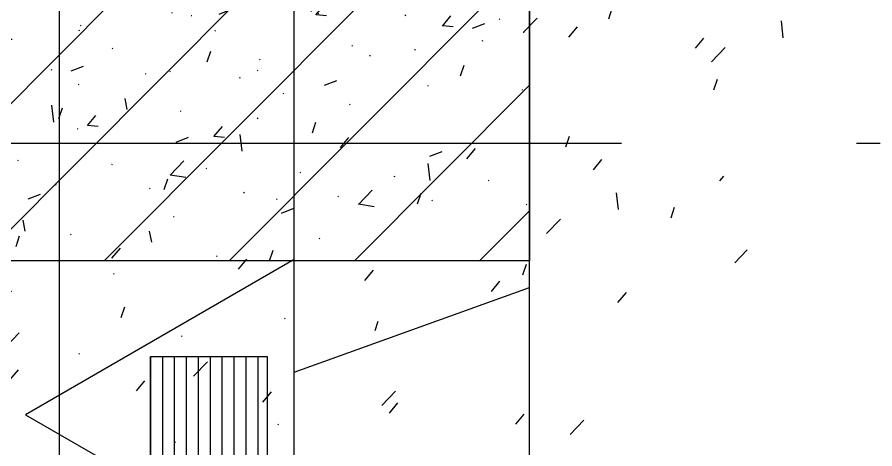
# Model space of a CAD drawing. Header units: inches. Extents: x 0 to 1813292486, y 0 to 3473589894.
# Drawn here: x 600439450 to 600440180, y 3473227158 to 3473227525 of the extents above; entities that cross this region are included whole.
import ezdxf
from ezdxf.xclip import XClip

# ---------------------------------------------------------------- set-up
doc = ezdxf.new("R2010")
doc.units = ezdxf.units.IN
doc.header["$LTSCALE"] = 1000
doc.header["$MEASUREMENT"] = 0
doc.header["$XCLIPFRAME"] = 2
doc.linetypes.add('AX-MALL-GIRD-200$0$DOTE', pattern=[2.4200000000000004, 2, -0.2, 0.02, -0.2])
for name, color, linetype in [('A-Anno-Note', 241, 'Continuous'), ('AX-MALL-DIM-P02$0$A-Detl-Thin', 131, 'Continuous'), ('AX-MALL-GIRD-200$0$A-Grid', 222, 'AX-MALL-GIRD-200$0$DOTE'), ('AX-MALL-P02-200$0$A-Anno-Note', 241, 'Continuous'), ('AX-MALL-WALL-P02$0$A-Anno-Note', 241, 'Continuous'), ('AX-MALL-WALL-P02-QT$0$A-Detl-Patt', 8, 'Continuous'), ('AX-MALL-WALL-P02-QT$0$A-Detl-Thin', 131, 'Continuous'), ('AX-MALL-WALL-P02-QT$0$A-Wall', 2, 'Continuous'), ('AX-MALL-WALL-P02-QT$0$A-Wall-Patt', 13, 'Continuous'), ('AX-MALL-WALL-P02-QT$0$A-Wind', 4, 'Continuous'), ('AX-MALL-ZTKD-P02$0$A-Anno-Note', 241, 'Continuous'), ('PX-MALL-P02-LG$0$P-Exsh', 31, 'Continuous'), ('SX-MALL-WALL-L-1F~2F$0$S-COLU', 30, 'Continuous'), ('SX-MALL-WALL-L-1F~2F$0$S-PATT-WALL', 83, 'Continuous')]:
    doc.layers.add(name, color=color, linetype=linetype)

# ---------------------------------------------------------------- blocks, each defined once
blk = doc.blocks.new('AX-MALL-GIRD-200')
at = {"layer": 'AX-MALL-GIRD-200$0$A-Grid'}
for p, q in [((600283558.4606664, 3473206751.616964), (600244828.9217169, 3473102787.889884)), ((600223757.4145118, 3473147635.412487), (600581653.41861, 3473014308.649205))]:
    blk.add_line(p, q, dxfattribs=at)
blk = doc.blocks.new('AX-MALL-WALL-P02-QT$0$tj')
at = {"layer": 'AX-MALL-WALL-P02-QT$0$A-Detl-Patt'}
h = blk.add_hatch(dxfattribs=at)
h.set_pattern_fill('STEEL', color=256, scale=100.0000000000001, angle=50.43183869082386)
h.set_pattern_definition([(75.00000000004839, (-14278.19445574284, 156289.8254051208), (-153.3407249234246, 41.08752340989569), []), (75.00000000004839, (-14317.88195610046, 156358.5661673546), (-153.3407249234246, 41.08752340989569), [])])
edge = h.paths.add_edge_path()
edge.add_line((88101.273016572, 47666.64152574539), (87883.93542659283, 47459.84604215622))
edge.add_line((87883.93542659283, 47459.84604215622), (91571.54751467705, 43584.64122533798))
edge.add_arc((262949.389629302, 558937.705083496), 543101.4133620498, 251.6057364187558, 260.0288666978238)
edge.add_arc((172180.8466627672, -2862.146247219684), 27099.9982179492, 64.7128659603706, 96.9316049602786, ccw=False)
edge.add_arc((262948.9730309481, 558936.3205539446), 543099.9677998082, 261.6155114784545, 271.7251478115656)
edge.add_line((279298.9759148359, 16082.51663446426), (279298.9759315252, 16382.65274763107))
edge.add_arc((262948.9742454757, 558936.3204835369), 542799.9676941936, 261.62020364125146, 271.7261014454634, ccw=False)
edge.add_arc((172180.8456921196, -2862.14609140989), 27400.00151046549, 64.80631838577902, 96.83815911678944)
edge.add_arc((262949.394896181, 558937.7037490648), 542801.4137571028, 251.6136389015772, 260.02417327084333, ccw=False)
edge.add_line((91737.26096642017, 43845.69257831573), (88101.273016572, 47666.64152574539))
blk = doc.blocks.new('SX-MALL-WALL-L-1F~2F')
at = {"layer": 'SX-MALL-WALL-L-1F~2F$0$S-PATT-WALL'}
h = blk.add_hatch(dxfattribs=at)
h.set_pattern_fill('钢筋混凝土', color=256, scale=15, pattern_type=2)
h.set_pattern_definition([(24.56816131876918, (600332848.5159376, 3473133887.589986), (-31.18316060756021, 68.21004687377882), []), (29.56816131876925, (600332848.5159376, 3473133887.589986), (97.53445422577846, -46.37920049590846), [11.24999999999976, -123.7499999999981]), (334.5681613187692, (600332848.5159376, 3473133887.589986), (19.8843977583576, 112.9961142864107), [8.999999999999757, -98.99999999999805]), (80.01956131876923, (600332856.6438087, 3473133883.725054), (117.4189029535321, 66.61682170576017), [9.5610285, -105.1713168]), (25.75236131876918, (600332858.9887226, 3473133915.702631), (141.3476152674957, -79.15081590010527), [16.87499999999999, -185.6249999999999]), (76.20376131876925, (600332870.7676862, 3473133909.106722), (182.3878362713222, 87.98253900728308), [14.3415432, -157.75695]), (330.7523613187692, (600332858.9887226, 3473133915.702631), (182.3877676118969, 87.98268144025063), [13.5, -148.4999999999999]), (0.5681613187692685, (600332870.4268485, 3473133903.438077), (62.82047321120105, -87.84980446922418), [11.25, -123.75]), (305.5681613187692, (600332870.4268485, 3473133903.438077), (72.17288940056437, 89.18848105901375), [8.999999999999998, -98.99999999999999]), (51.01956131876926, (600332875.6618834, 3473133896.117257), (134.9933625470349, 1.33857134020591), [9.5610285, -105.1713168]), (17.06816131876921, (600332848.5159376, 3473133887.589986), (19.14085714793764, 46.1558949392409), [0.7499999999999999, -97.79999999999998, 0.7499999999999999, -100.5, 0.7499999999999999, -99.37499999999999]), (347.0681613187692, (600332848.5159376, 3473133887.589986), (57.63084699394109, 41.66442757030211), [0.7499999999999999, -57.29999999999999, 0.7499999999999999, -95.54999999999998, 0.7499999999999999, -37.87499999999999]), (307.0681613187692, (600332817.170339, 3473133899.267141), (73.85474001336533, -31.12342331039777), [0.7499999999999849, -37.49999999999903, 0.7499999999999849, -116.9999999999981, 0.7499999999999849, -155.2499999999961]), (297.0681613187692, (600332803.1140169, 3473133904.503534), (87.2164167648191, -16.46683781742514), [0.7499999999999999, -48.74999999999999, 0.7499999999999999, -77.69999999999997, 0.7499999999999999, -110.25])])
h.paths.add_polyline_path([(600256801.5591646, 3473136072.493821), (600257551.2296816, 3473135793.219552), (600257271.9554162, 3473135043.549037), (600256522.2849003, 3473135322.823303)])
at = {"layer": 'SX-MALL-WALL-L-1F~2F$0$S-COLU'}
blk.add_lwpolyline([(600256801.5591646, 3473136072.493821), (600257551.2296816, 3473135793.219552), (600257271.9554162, 3473135043.549037), (600256522.2849003, 3473135322.823303)], close=True, dxfattribs=at)
blk = doc.blocks.new('SX-MALL-WALL-L-2F~3F')
ref = blk.add_blockref('SX-MALL-WALL-L-1F~2F', (0, 0))
XClip(ref).set_block_clipping_path([(600349769.7341375, 3473074679.418533), (600357001.7302529, 3473071985.287766), (600356499.8725733, 3473070638.124951), (600359302.5086629, 3473069594.060767), (600362345.1765132, 3473077761.653201), (600381551.4312518, 3473070606.759726), (600391553.7259278, 3473066880.611454), (600387749.827644, 3473056669.608357), (600391632.1759799, 3473055223.319679), (600395635.5522461, 3473065969.791956), (600406982.2408491, 3473061742.817497), (600403058.8006672, 3473051210.921831), (600412723.2437257, 3473047610.6332), (600445093.3740637, 3473134503.466942), (600393055.2444371, 3473153889.197227), (600387463.4997383, 3473138878.984498), (600380158.3525343, 3473141600.366193), (600382830.751978, 3473148774.027779), (600388210.8522022, 3473146769.782572), (600390696.2253517, 3473153441.399696), (600277474.697425, 3473195619.741203), (600273446.9822528, 3473184807.934726), (600257129.111771, 3473190886.82031), (600241575.9633431, 3473149136.690594), (600258197.8999482, 3473142944.531458), (600255239.7303221, 3473135003.762026), (600263182.3271956, 3473132044.911624), (600260741.6763649, 3473125493.34496), (600269350.4970673, 3473122286.306632), (600271511.1407766, 3473128086.235537), (600286270.1853781, 3473122588.058336), (600284109.5416689, 3473116788.129431), (600282580.7823727, 3473112684.400902), (600291840.7574171, 3473109234.788475), (600290827.7957876, 3473106515.642598), (600293360.405141, 3473105572.171298), (600294731.2544166, 3473109252.0137), (600323175.4764534, 3473098655.706329), (600321336.3302773, 3473093718.790065), (600344750.773286, 3473084996.222976), (600341987.4689643, 3473077578.540671), (600344583.6790427, 3473076611.376234), (600346015.5062013, 3473080454.904757), (600351201.5612961, 3473078522.947055)])
blk = doc.blocks.new('SX-MALL-WALL-2F~3F')
blk.add_blockref('SX-MALL-WALL-L-2F~3F', (0, 0))
blk = doc.blocks.new('AX-MALL-WALL-P02-QT')
at = {"layer": 'AX-MALL-WALL-P02-QT$0$A-Wall-Patt'}
h = blk.add_hatch(dxfattribs=at)
h.set_pattern_fill('普通砖', color=256, scale=200, style=0)
h.set_pattern_definition([(45, (0, 359.0227), (-353.55353201463, 353.55353201463), [])])
h.paths.add_polyline_path([(600257088.0740789, 3473134549.946738), (600258563.5988955, 3473138510.775177), (600258376.1812663, 3473138580.593743), (600256900.6564497, 3473134619.765305)])
at = {"layer": 'AX-MALL-WALL-P02-QT$0$A-Wall'}
for p, q in [((600256900.6564497, 3473134619.765305), (600258376.1812663, 3473138580.593743)), ((600257088.0740789, 3473134549.946738), (600258563.5988955, 3473138510.775177))]:
    blk.add_line(p, q, dxfattribs=at)
at = {"layer": 'AX-MALL-WALL-P02-QT$0$A-Detl-Thin'}
blk.add_blockref('SX-MALL-WALL-2F~3F', (0, 0), dxfattribs=at)
at = {"layer": 'AX-MALL-WALL-P02-QT$0$A-Detl-Thin', "rotation": 339.5681613091762}
blk.add_blockref('AX-MALL-WALL-P02-QT$0$tj', (600144118.6961328, 3473128496.287411), dxfattribs=at)
at = {"layer": 'AX-MALL-WALL-P02-QT$0$A-Wind'}
blk.add_blockref('AX-MALL-GIRD-200', (0, 0), dxfattribs=at)
blk = doc.blocks.new('AX-MALL-WALL-P02')
at = {"layer": 'AX-MALL-WALL-P02$0$A-Anno-Note'}
blk.add_blockref('AX-MALL-WALL-P02-QT', (0, 0), dxfattribs=at)
blk = doc.blocks.new('PX-MALL-P02-LG$0$MHQ')
at = {"layer": 'PX-MALL-P02-LG$0$P-Exsh', "ltscale": 0.7}
h = blk.add_hatch(dxfattribs=at)
h.set_pattern_fill('ANSI31', color=256, scale=25, style=0)
h.set_pattern_definition([(45, (-160019.2306599375, -42228.3236173685), (-28.0633003783411, 28.0633003783411), [])])
h.paths.add_polyline_path([(-75.0000000015425, 185.1731819980414), (75, 185.1731819980414), (75, 35.17318199802685), (-75.0000000015425, 35.17318199802685)])
for points in [[(0, 346.4101615137042), (-200, -1.455191522836685e-11), (200, -1.455191522836685e-11)], [(0, 346.4101615137042), (-200, -1.455191522836685e-11), (200, -1.455191522836685e-11)], [(0, 346.4101615137042), (-200, -1.455191522836685e-11), (200, -1.455191522836685e-11)], [(-75.0000000015425, 185.1731819980414), (75, 185.1731819980414), (75, 35.17318199802685), (-75.0000000015425, 35.17318199802685)]]:
    blk.add_lwpolyline(points, close=True, dxfattribs=at)
blk = doc.blocks.new('PX-MALL-P02-LG$0$A$C301F1425')
at = {"layer": 'PX-MALL-P02-LG$0$P-Exsh', "ltscale": 0.7}
for p in [(-200, 1.455191522836685e-11), (200, 1.455191522836685e-11)]:
    blk.add_blockref('PX-MALL-P02-LG$0$MHQ', p, dxfattribs=at)
blk = doc.blocks.new('PX-MALL-P02-LG')
at = {"xscale": 0.6600000001490111, "yscale": 0.6600000001490111, "zscale": 0.6600000001490111, "rotation": 69.56816075505968}
blk.add_blockref('PX-MALL-P02-LG$0$A$C301F1425', (600256992.8168952, 3473134867.156401), dxfattribs=at)
blk = doc.blocks.new('AX-MALL-ZTKD-P02')
at = {"layer": 'AX-MALL-ZTKD-P02$0$A-Anno-Note'}
blk.add_blockref('AX-MALL-GIRD-200', (0, 0), dxfattribs=at)
blk = doc.blocks.new('AX-MALL-DIM-P02')
at = {"layer": 'AX-MALL-DIM-P02$0$A-Detl-Thin'}
blk.add_blockref('AX-MALL-ZTKD-P02', (-2.384185791015625e-06, 9.5367431640625e-07), dxfattribs=at)
blk = doc.blocks.new('AX-MALL-P02-200')
at = {"layer": 'AX-MALL-P02-200$0$A-Anno-Note'}
blk.add_blockref('AX-MALL-WALL-P02', (0, 0), dxfattribs=at)
for name in ['AX-MALL-DIM-P02', 'PX-MALL-P02-LG']:
    blk.add_blockref(name, (0, 0), dxfattribs=at)

msp = doc.modelspace()

# ---------------------------------------------------------------- block references
at = {"layer": 'A-Anno-Note', "rotation": 20.43183869077545}
msp.add_blockref('AX-MALL-P02-200', (1250392458.527329, 9048125.682563305), dxfattribs=at)

doc.saveas('drawing.dxf')
